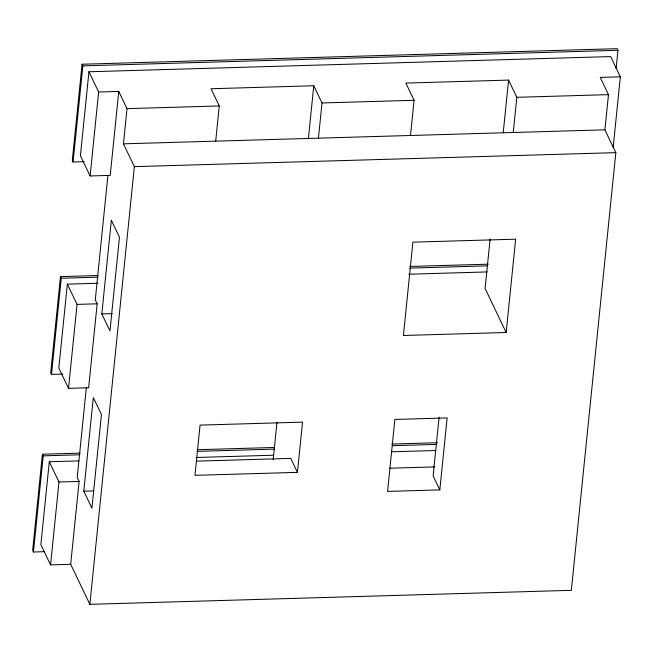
<?xml version="1.0" encoding="UTF-8"?>
<svg xmlns="http://www.w3.org/2000/svg" width="653" height="653" viewBox="0 0 653 653"><rect width="100%" height="100%" fill="white"/><g stroke="black" fill="none" stroke-linecap="round" stroke-linejoin="round"><path stroke-width="0.98" d="M80.115 453.125L42.429 454.219L32.65 550.373L33.434 551.997L44.641 551.671M98.17 275.517L60.484 276.619L50.705 372.765L51.489 374.398L62.704 374.071M616.122 68.516L617.975 50.297L617.199 48.673L82.074 64.231L72.303 160.377L73.079 162.009L84.294 161.683M33.434 551.997L43.204 455.851L42.429 454.219M51.489 374.398L61.268 278.243L60.484 276.619M73.079 162.009L82.858 65.863L82.074 64.231M78.866 460.887L49.293 461.753L40.87 544.643L50.567 564.886L70.679 564.298L89.861 604.327L571.334 590.328L615.836 152.639L604.907 129.833L608.49 94.644L600.238 77.421L620.35 76.834L613.151 147.643M97.917 283.255L67.349 284.145L58.819 368.104L68.516 388.347L88.628 387.768L97.166 303.808L95.273 299.849L107.916 175.469M88.947 71.765L80.409 155.716L90.106 175.967L110.226 175.379L118.756 91.42L98.644 92.008L88.947 71.765L610.653 56.591L620.35 76.834M50.567 564.886L58.99 481.996L49.293 461.753M68.516 388.347L77.054 304.396L67.349 284.145M90.106 175.967L98.644 92.008M86.327 387.833L77.209 477.457L79.111 481.416L70.679 564.298M83.788 491.187L93.314 397.538L101.452 414.524L91.934 508.173L83.788 491.187L93.232 490.909M101.819 313.913L111.337 220.265L119.475 237.251L109.957 330.9L101.819 313.913L112.202 313.611M89.861 604.327L134.363 166.637L123.433 143.831L127.008 108.643L118.756 91.42M215.694 141.154L219.269 105.957L211.017 88.743L313.767 85.755L322.019 102.97L318.435 138.167M273.166 459.712L276.954 422.45M308.42 138.354L313.767 85.755M297.425 472.364L302.535 422.132L200.063 425.111L194.961 475.343L297.425 472.364L290.74 458.398L196.382 461.14M410.5 135.489L414.084 100.293L405.831 83.078L508.581 80.09L516.825 97.305L513.25 132.502M439.102 417.136L433.127 475.915L439.82 489.881L387.564 491.399L394.877 419.446L447.134 417.928L439.82 489.881M490.125 238.965L485.089 288.512L506.165 332.499L403.415 335.487L412.9 242.165L515.65 239.178L506.165 332.499M503.226 132.69L508.581 80.09M82.858 65.863L617.975 50.297M127.008 108.643L219.269 105.957M322.019 102.97L414.084 100.293M516.825 97.305L608.49 94.644M123.433 143.831L604.907 129.833M134.363 166.637L615.836 152.639M409.872 266.457L488.305 264.179M61.268 278.243L97.934 277.182M409.635 268.114L487.048 265.861M408.705 274.219L487.162 271.942M77.054 304.396L97.166 303.808M197.255 449.721L274.676 447.468M391.816 444.064L437.657 442.726M43.204 455.851L79.878 454.782M197.018 451.378L274.44 449.125M392.6 445.689L436.4 444.415M196.137 457.484L273.631 455.231M391.922 451.786L435.771 450.513M389.857 468.209L434.62 466.903M58.99 481.996L79.111 481.416"/></g></svg>
